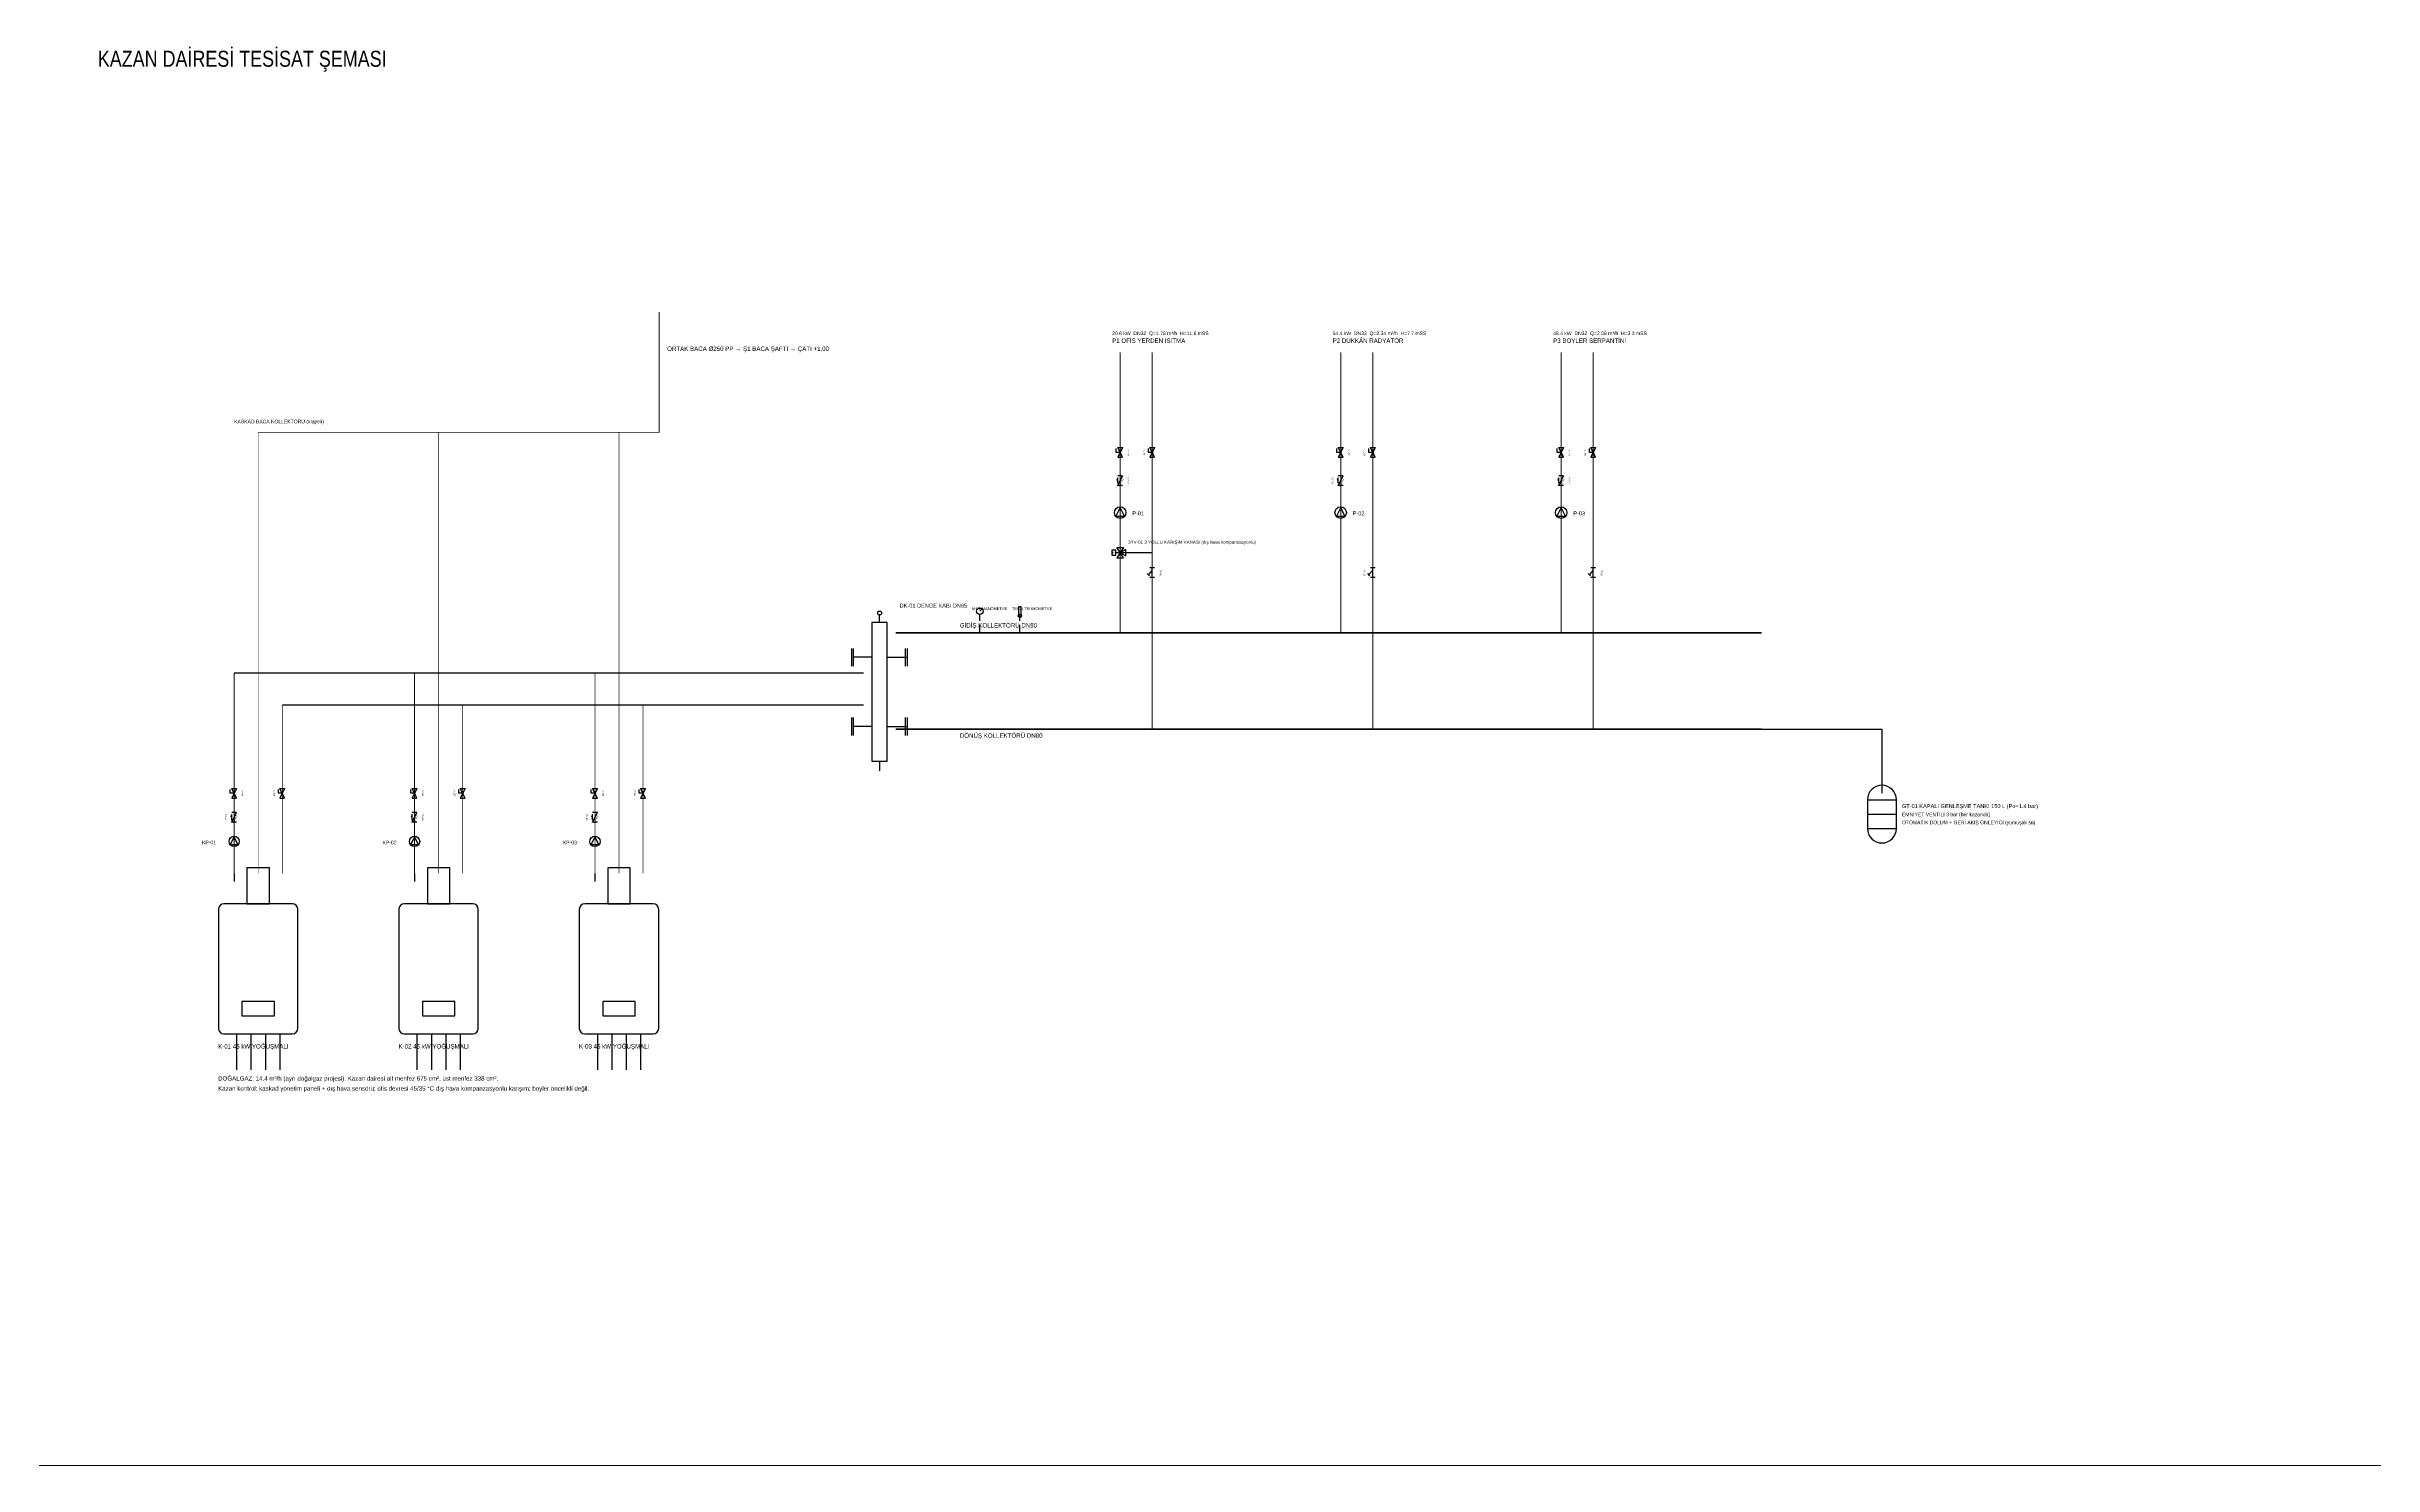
# Model space of a CAD drawing. Header units: centimetres. Extents: x 247996 to 315152, y -468471 to -440326.
# Drawn here: x 289172 to 294976, y -447827 to -444288 of the extents above; entities that cross this region are included whole.
import ezdxf
from ezdxf.enums import TextEntityAlignment as Align

# ---------------------------------------------------------------- set-up
doc = ezdxf.new("R2010")
doc.units = ezdxf.units.CM
doc.linetypes.add('ISITMA DONUS HATTI', pattern=[1.66, 1.57, -0.02, -0.07])
for name, color, linetype, lineweight in [('SCOTT-ANTED', 144, 'CONTINUOUS', 0), ('SCOTT-MTY-ISITMA-CAP', 41, 'CONTINUOUS', 30), ('SCOTT-MTY-ISITMA-DONUS-BORU', 30, 'ISITMA DONUS HATTI', 30), ('SCOTT-MTY-ISITMA-GIDIS-BORU', 10, 'CONTINUOUS', 30)]:
    doc.layers.add(name, color=color, linetype=linetype, lineweight=lineweight)
for name, color, linetype in [('SCOTT-MTY-BACA', 8, 'Continuous'), ('SCOTT-MTY-CİHAZ', 135, 'Continuous'), ('SCOTT-MTY-TES-SEMA', 7, 'Continuous'), ('SCOTT-MTY-VANA', 1, 'Continuous')]:
    doc.layers.add(name, color=color, linetype=linetype)
doc.styles.add('CAP', font='wturkce.SHX', dxfattribs={"width": 0.65})
doc.styles.add('ROTAS', font='arial.ttf')

# ---------------------------------------------------------------- blocks, each defined once
blk = doc.blocks.new('T-POMPA')
blk.add_lwpolyline([(-5, -6), (7, 0), (-5, 6)], close=True)
blk.add_circle((0, 0), 8)
blk = doc.blocks.new('MTY-CEKVALF VANA')
at = {"layer": 'SCOTT-MTY-VANA'}
h = blk.add_hatch(color=256, dxfattribs=at)
edge = h.paths.add_edge_path()
edge.add_arc((-10, 5), 1.41, 180, 540, ccw=False)
for p, q in [((-10, -5), (-10, 5)), ((-10, 5), (10, -5)), ((-5.6, 5), (5.6, 5)), ((5.6, 5), (0, 7.3)), ((10, -5), (10, 5))]:
    blk.add_line(p, q, dxfattribs=at)
at = {"layer": 'SCOTT-MTY-VANA', "style": 'CAP', "width": 0.65}
blk.add_attdef('CAP', text='', height=5, rotation=153.4349, dxfattribs=at).set_placement((0, 0), align=Align.CENTER)
blk = doc.blocks.new('MTY-KURESEL VANA')
at = {"layer": 'SCOTT-MTY-VANA'}
for p, q in [((0, 0), (0, 8)), ((0, 8), (8, 8))]:
    blk.add_line(p, q, dxfattribs=at)
blk.add_lwpolyline([(-10, 5), (-10, -5), (10, 5), (10, -5), (-10, 5)], dxfattribs=at)
blk.add_attdef('CAP', (-1.1, -2.7), '', height=2.5, dxfattribs=at)
blk = doc.blocks.new('MTY-PISLIK TUTUCU')
at = {"layer": 'SCOTT-MTY-VANA'}
for p, q in [((-10, -5), (-10, 5)), ((-10, 0), (10, 0)), ((10, -5), (10, 5))]:
    blk.add_line(p, q, dxfattribs=at)
at = {"layer": 'SCOTT-MTY-VANA', "color": 1, "ltscale": 75}
for p, q in [((-6.1, 5.8), (-1.4, 10.5)), ((5.1, 0), (-3.7, 8.1))]:
    blk.add_line(p, q, dxfattribs=at)
at = {"layer": 'SCOTT-MTY-VANA'}
blk.add_attdef('CAP', (-2.4, -1.2), '', height=2.5, dxfattribs=at)
blk = doc.blocks.new('T-GENLESME')
blk.add_line((-15, -5), (15, -5))
for points in [[(-15, 10), (15, 10)], [(-15, 10), (-15, -20), (15, -20), (15, 10)]]:
    blk.add_lwpolyline(points)
for centre, start, end in [((0, 10), 0, 180), ((0, -20), 180, 360)]:
    blk.add_arc(centre, 15, start, end)

msp = doc.modelspace()

# ---------------------------------------------------------------- linework, layer by layer
at = {"layer": 'SCOTT-ANTED'}
msp.add_line((315151.7, -447826.5), (278382, -447826.5), dxfattribs=at)
at = {"layer": 'SCOTT-MTY-BACA'}
for points, const_width in [([(289700, -445250), (290700, -445250), (290700, -444950)], 2), ([(289700, -446350), (289700, -445250)], 1.5), ([(290150, -446350), (290150, -445250)], 1.5), ([(290600, -446350), (290600, -445250)], 1.5)]:
    msp.add_lwpolyline(points, dxfattribs=dict(at, const_width=const_width))
at = {"layer": 'SCOTT-MTY-CİHAZ'}
for p, q in [((291250, -445724.4), (291250, -445705.2)), ((291500, -445696), (291504.8, -445691.2)), ((291500, -445720), (291500, -445704)), ((291600, -445720), (291600, -445707.2)), ((291180.4, -445833), (291180.4, -445788.6)), ((291185.2, -445833), (291185.2, -445788.6)), ((291314.8, -445833), (291314.8, -445788.6)), ((291319.6, -445833), (291319.6, -445788.6)), ((291230.8, -445810.8), (291182.8, -445810.8)), ((291269.2, -445810.8), (291317.2, -445810.8)), ((291180.4, -446005.8), (291180.4, -445961.4)), ((291185.2, -446005.8), (291185.2, -445961.4)), ((291314.8, -446005.8), (291314.8, -445961.4)), ((291319.6, -446005.8), (291319.6, -445961.4)), ((291230.8, -445983.6), (291182.8, -445983.6)), ((291269.2, -445983.6), (291317.2, -445983.6)), ((291250, -446070), (291250, -446094)), ((289646, -446750), (289646, -446840)), ((289682, -446750), (289682, -446840)), ((289718, -446750), (289718, -446840)), ((289754, -446750), (289754, -446840)), ((290096, -446750), (290096, -446840)), ((290132, -446750), (290132, -446840)), ((290168, -446750), (290168, -446840)), ((290204, -446750), (290204, -446840)), ((290546, -446750), (290546, -446840)), ((290582, -446750), (290582, -446840)), ((290618, -446750), (290618, -446840)), ((290654, -446750), (290654, -446840))]:
    msp.add_line(p, q, dxfattribs=at)
for points in [[(291596.8, -445707.2), (291603.2, -445707.2), (291603.2, -445684.8), (291596.8, -445684.8)], [(291230.8, -446070), (291269.2, -446070), (291269.2, -445724.4), (291230.8, -445724.4)], [(289671.9, -446426), (289728.1, -446426), (289728.1, -446336), (289671.9, -446336)], [(290121.9, -446426), (290178.1, -446426), (290178.1, -446336), (290121.9, -446336)], [(290571.9, -446426), (290628.1, -446426), (290628.1, -446336), (290571.9, -446336)], [(289785.5, -446750), (289790.7, -446749), (289795, -446746), (289798, -446741.7), (289799, -446736.5), (289799, -446439.5), (289798, -446434.3), (289795, -446430), (289790.7, -446427), (289785.5, -446426), (289614.5, -446426), (289609.3, -446427), (289605, -446430), (289602, -446434.3), (289601, -446439.5), (289601, -446736.5), (289602, -446741.7), (289605, -446746), (289609.3, -446749), (289614.5, -446750)], [(290235.5, -446750), (290240.7, -446749), (290245, -446746), (290248, -446741.7), (290249, -446736.5), (290249, -446439.5), (290248, -446434.3), (290245, -446430), (290240.7, -446427), (290235.5, -446426), (290064.5, -446426), (290059.3, -446427), (290055, -446430), (290052, -446434.3), (290051, -446439.5), (290051, -446736.5), (290052, -446741.7), (290055, -446746), (290059.3, -446749), (290064.5, -446750)], [(290685.5, -446750), (290690.7, -446749), (290695, -446746), (290698, -446741.7), (290699, -446736.5), (290699, -446439.5), (290698, -446434.3), (290695, -446430), (290690.7, -446427), (290685.5, -446426), (290514.5, -446426), (290509.3, -446427), (290505, -446430), (290502, -446434.3), (290501, -446439.5), (290501, -446736.5), (290502, -446741.7), (290505, -446746), (290509.3, -446749), (290514.5, -446750)], [(289659.5, -446705), (289740.5, -446705), (289740.5, -446669), (289659.5, -446669)], [(290109.5, -446705), (290190.5, -446705), (290190.5, -446669), (290109.5, -446669)], [(290559.5, -446705), (290640.5, -446705), (290640.5, -446669), (290559.5, -446669)]]:
    msp.add_lwpolyline(points, close=True, dxfattribs=at)
for centre, radius in [((291250, -445700.4), 4.8), ((291500, -445696), 8), ((291600, -445707.2), 4)]:
    msp.add_circle(centre, radius, dxfattribs=at)
at = {"layer": 'SCOTT-MTY-ISITMA-DONUS-BORU'}
for points, const_width in [([(291930, -445990), (291930, -445050)], 2.5), ([(292480, -445990), (292480, -445050)], 2.5), ([(293030, -445990), (293030, -445050)], 2.5), ([(289760, -445930), (291100, -445930)], 3), ([(289760, -446350), (289760, -445930)], 2), ([(290210, -446350), (290210, -445930)], 2), ([(290660, -446350), (290660, -445930)], 2), ([(291100, -445930), (291210, -445930)], 3), ([(291290, -445990), (291450, -445990), (293450, -445990)], 4)]:
    msp.add_lwpolyline(points, dxfattribs=dict(at, const_width=const_width))
for points in [[(291930, -445550), (291850, -445550)], [(293450, -445990), (293750, -445990), (293750, -446150)]]:
    msp.add_lwpolyline(points, dxfattribs=at)
at = {"layer": 'SCOTT-MTY-ISITMA-GIDIS-BORU'}
for points, const_width in [([(291850, -445750), (291850, -445050)], 2.5), ([(292400, -445750), (292400, -445050)], 2.5), ([(292950, -445750), (292950, -445050)], 2.5), ([(291290, -445750), (291450, -445750), (293450, -445750)], 4), ([(289640, -445850), (291100, -445850)], 3), ([(289640, -446350), (289640, -445850)], 2), ([(290090, -446350), (290090, -445850)], 2), ([(290540, -446350), (290540, -445850)], 2), ([(291100, -445850), (291210, -445850)], 3)]:
    msp.add_lwpolyline(points, dxfattribs=dict(at, const_width=const_width))
for points in [[(291500, -445750), (291500, -445730)], [(291600, -445750), (291600, -445730)], [(289640, -446350), (289640, -446370)], [(290090, -446350), (290090, -446370)], [(290540, -446350), (290540, -446370)]]:
    msp.add_lwpolyline(points, dxfattribs=at)
at = {"layer": 'SCOTT-MTY-VANA'}
for points in [[(291838.8, -445556.4), (291838.8, -445543.6), (291829.2, -445543.6), (291829.2, -445556.4)], [(291858, -445562.8), (291842, -445537.2), (291858, -445537.2), (291842, -445562.8)], [(291850, -445550), (291864.4, -445558), (291864.4, -445542)]]:
    msp.add_lwpolyline(points, close=True, dxfattribs=at)
msp.add_lwpolyline([(291850, -445550), (291838.8, -445550)], dxfattribs=at)

# ---------------------------------------------------------------- block references
at = {"layer": 'SCOTT-MTY-CİHAZ', "rotation": 90}
for p, xscale, yscale in [((291850, -445450), 1.8, 1.8), ((292400, -445450), 1.8, 1.8), ((292950, -445450), 1.8, 1.8), ((289640, -446270), 1.6, 1.6), ((290090, -446270), 1.6, 1.6), ((290540, -446270), 1.6, 1.6)]:
    msp.add_blockref('T-POMPA', p, dxfattribs=dict(at, xscale=xscale, yscale=yscale))
at = {"layer": 'SCOTT-MTY-CİHAZ', "xscale": 2.4, "yscale": 2.4}
msp.add_blockref('T-GENLESME', (293750, -446190), dxfattribs=at)
at = {"layer": 'SCOTT-MTY-VANA', "xscale": 1.2, "yscale": 1.2, "rotation": 90}
for name, p in [('MTY-KURESEL VANA', (291850, -445300)), ('MTY-KURESEL VANA', (291930, -445300)), ('MTY-KURESEL VANA', (292400, -445300)), ('MTY-KURESEL VANA', (292480, -445300)), ('MTY-KURESEL VANA', (292950, -445300)), ('MTY-KURESEL VANA', (293030, -445300)), ('MTY-PISLIK TUTUCU', (291930, -445600)), ('MTY-PISLIK TUTUCU', (292480, -445600)), ('MTY-PISLIK TUTUCU', (293030, -445600)), ('MTY-KURESEL VANA', (289640, -446150)), ('MTY-KURESEL VANA', (289760, -446150)), ('MTY-KURESEL VANA', (290090, -446150)), ('MTY-KURESEL VANA', (290210, -446150)), ('MTY-KURESEL VANA', (290540, -446150)), ('MTY-KURESEL VANA', (290660, -446150))]:
    msp.add_blockref(name, p, dxfattribs=at).add_auto_attribs({'CAP': 'DN32'})
at = {"layer": 'SCOTT-MTY-VANA'}
ref = msp.add_blockref('MTY-CEKVALF VANA', (291850, -445370), dxfattribs=dict(at, xscale=1.2, yscale=1.2, rotation=90))
ref.add_attrib('CAP', 'DN32', (291853.2, -445363.6), dxfattribs={"height": 6, "rotation": 243.43495, "style": 'CAP'})
ref = msp.add_blockref('MTY-CEKVALF VANA', (292400, -445370), dxfattribs=dict(at, xscale=1.2, yscale=1.2, rotation=90))
ref.add_attrib('CAP', 'DN32', (292403.2, -445363.6), dxfattribs={"height": 6, "rotation": 243.43495, "style": 'CAP'})
ref = msp.add_blockref('MTY-CEKVALF VANA', (292950, -445370), dxfattribs=dict(at, xscale=1.2, yscale=1.2, rotation=90))
ref.add_attrib('CAP', 'DN32', (292953.2, -445363.6), dxfattribs={"height": 6, "rotation": 243.43495, "style": 'CAP'})
ref = msp.add_blockref('MTY-CEKVALF VANA', (289640, -446210), dxfattribs=dict(at, xscale=1.2, yscale=1.2, rotation=90))
ref.add_attrib('CAP', 'DN32', (289643.2, -446203.6), dxfattribs={"height": 6, "rotation": 243.43495, "style": 'CAP'})
ref = msp.add_blockref('MTY-CEKVALF VANA', (290090, -446210), dxfattribs=dict(at, xscale=1.2, yscale=1.2, rotation=90))
ref.add_attrib('CAP', 'DN32', (290093.2, -446203.6), dxfattribs={"height": 6, "rotation": 243.43495, "style": 'CAP'})
ref = msp.add_blockref('MTY-CEKVALF VANA', (290540, -446210), dxfattribs=dict(at, xscale=1.2, yscale=1.2, rotation=90))
ref.add_attrib('CAP', 'DN32', (290543.2, -446203.6), dxfattribs={"height": 6, "rotation": 243.43495, "style": 'CAP'})

# ---------------------------------------------------------------- texts
at = {"layer": 'SCOTT-MTY-BACA', "style": 'ROTAS', "width": 0.8}
for s, height, p in [('ORTAK BACA Ø250 PP → Ş1 BACA ŞAFTI → ÇATI +1,00', 11, (290720, -445050)), ('KASKAD BACA KOLLEKTÖRÜ (klapeli)', 9, (289640, -445230))]:
    msp.add_text(s, height=height, dxfattribs=at).set_placement(p, align=Align.BOTTOM_LEFT)
at = {"layer": 'SCOTT-MTY-CİHAZ', "style": 'ROTAS', "width": 0.8}
for s, height, p in [('P1 OFİS YERDEN ISITMA', 11, (291830, -445030)), ('P2 DÜKKÂN RADYATÖR', 11, (292380, -445030)), ('P3 BOYLER SERPANTİNİ', 11, (292930, -445030)), ('P-01', 10, (291880, -445460)), ('P-02', 10, (292430, -445460)), ('P-03', 10, (292980, -445460)), ('3YV-01 3 YOLLU KARIŞIM VANASI (dış hava kompanzasyonlu)', 8, (291870, -445530)), ('DK-01 DENGE KABI DN65', 10, (291300, -445690)), ('M-01 MANOMETRE', 7, (291480, -445695)), ('TM-01 TERMOMETRE', 7, (291580, -445695)), ('GT-01 KAPALI GENLEŞME TANKI 150 L (Po=1.4 bar)', 10, (293800, -446190)), ('EMNİYET VENTİLİ 3 bar (her kazanda)', 9, (293800, -446210)), ('OTOMATİK DOLUM + GERİ AKIŞ ÖNLEYİCİ (yumuşak su)', 9, (293800, -446230)), ('KP-01', 9, (289560, -446280)), ('KP-02', 9, (290010, -446280)), ('KP-03', 9, (290460, -446280)), ('K-01 45 kW YOĞUŞMALI', 11, (289600, -446790)), ('K-02 45 kW YOĞUŞMALI', 11, (290050, -446790)), ('K-03 45 kW YOĞUŞMALI', 11, (290500, -446790)), ('DOĞALGAZ: 14.4 m³/h (ayrı doğalgaz projesi). Kazan dairesi alt menfez 675 cm², üst menfez 338 cm².', 11, (289600, -446870)), ('Kazan kontrol: kaskad yönetim paneli + dış hava sensörü; ofis devresi 45/35 °C dış hava kompanzasyonlu karışım; boyler öncelikli değil.', 11, (289600, -446895))]:
    msp.add_text(s, height=height, dxfattribs=at).set_placement(p, align=Align.BOTTOM_LEFT)
at = {"layer": 'SCOTT-MTY-ISITMA-CAP', "style": 'ROTAS', "width": 0.8}
for s, height, p in [('20.6 kW  DN32  Q=1.78 m³/h  H=11.6 mSS', 9, (291830, -445010)), ('54.4 kW  DN32  Q=2.34 m³/h  H=7.7 mSS', 9, (292380, -445010)), ('48.4 kW  DN32  Q=2.08 m³/h  H=3.3 mSS', 9, (292930, -445010)), ('GİDİŞ KOLLEKTÖRÜ DN80', 11, (291450, -445740)), ('DÖNÜŞ KOLLEKTÖRÜ DN80', 11, (291450, -446015))]:
    msp.add_text(s, height=height, dxfattribs=at).set_placement(p, align=Align.BOTTOM_LEFT)
at = {"layer": 'SCOTT-MTY-TES-SEMA', "style": 'ROTAS', "width": 0.8}
msp.add_text('KAZAN DAİRESİ TESİSAT ŞEMASI', height=40, dxfattribs=at).set_placement((289300, -444350), align=Align.BOTTOM_LEFT)
at = {"layer": 'SCOTT-MTY-VANA', "style": 'ROTAS', "width": 0.8}
for s, p in [('V-170', (291870.4, -445300)), ('V-171', (291909.6, -445300)), ('V-172', (292420.4, -445300)), ('V-173', (292459.6, -445300)), ('V-174', (292970.4, -445300)), ('V-175', (293009.6, -445300)), ('CV-70', (291870.4, -445370)), ('CV-71', (292379.6, -445370)), ('CV-72', (292970.4, -445370)), ('PT-30', (291950.4, -445600)), ('PT-31', (292459.6, -445600)), ('PT-32', (293050.4, -445600)), ('V-164', (289660.4, -446150)), ('V-165', (289739.6, -446150)), ('V-166', (290110.4, -446150)), ('V-167', (290189.6, -446150)), ('V-168', (290560.4, -446150)), ('V-169', (290639.6, -446150)), ('CV-67', (289619.6, -446210)), ('CV-68', (290110.4, -446210)), ('CV-69', (290519.6, -446210))]:
    msp.add_text(s, height=4, rotation=-90, dxfattribs=at).set_placement(p, align=Align.MIDDLE_CENTER)
msp.add_text('M', height=5.6, dxfattribs=at).set_placement((291834, -445550), align=Align.MIDDLE_CENTER)

doc.saveas('drawing.dxf')
